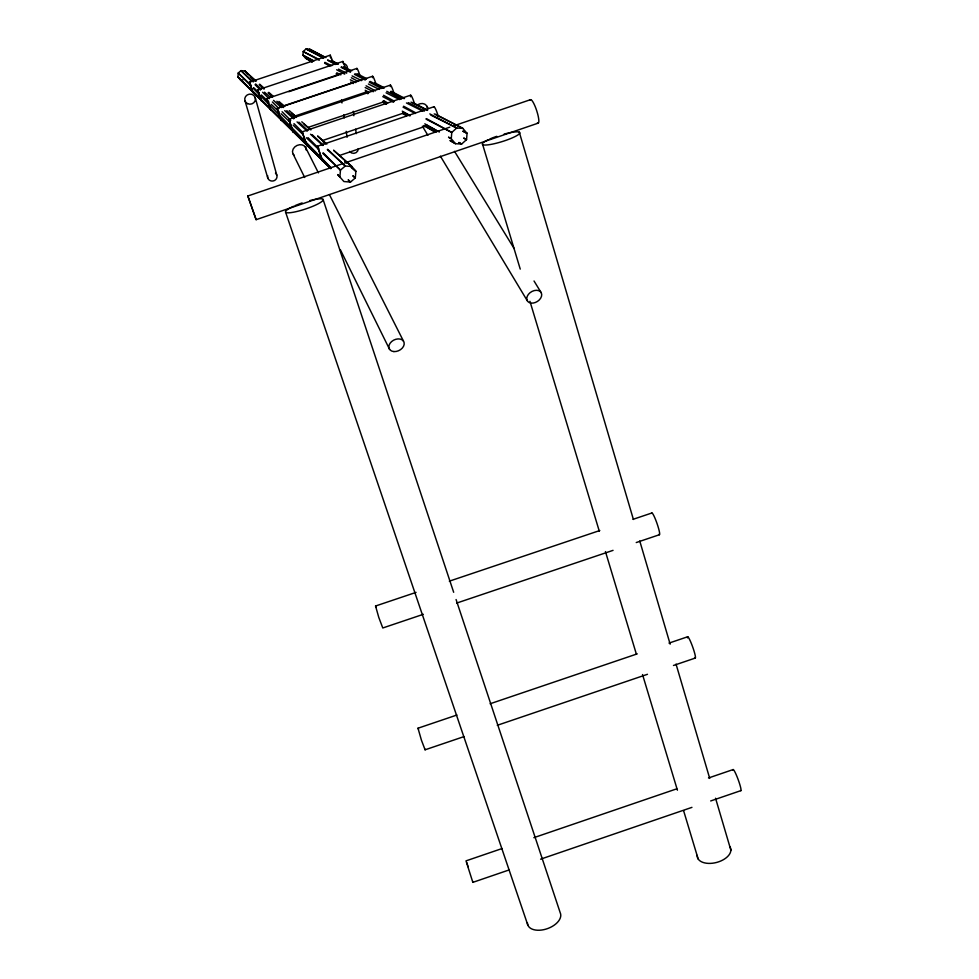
<?xml version="1.0" encoding="UTF-8"?>
<svg xmlns="http://www.w3.org/2000/svg" width="979" height="979" viewBox="0 0 979 979"><rect width="100%" height="100%" fill="white"/><g stroke="black" fill="none" stroke-linecap="round" stroke-linejoin="round"><path stroke-width="1.47" d="M288.829 119.34L293.394 132.373L288.829 119.34L390.315 85.136M302.144 131.859L307.002 145.798L302.144 131.859L410.568 95.208M317.441 146.263L322.666 161.217L317.441 146.263L433.832 106.784M345.746 68.457L342.87 61.432L342.748 62.154M508.872 870.025L472.845 882.36L472.722 881.308M502.08 848.536L466.004 860.871L472.845 882.36M249.412 82.175L252.937 92.589L249.412 82.175L330.253 55.167L332.97 61.824M330.253 55.167L330.266 56.427M257.673 89.946L261.442 100.886L257.673 89.946L342.87 61.432M341.598 164.044L247.834 195.996L256.131 219.675L538.132 123.158M540.592 859.17L691.945 807.369M710.693 800.957L740.956 790.604M339.884 155.355L427.444 125.569M344.486 163.065L449.789 127.172M454.121 125.704L530.569 99.65M533.836 837.681L676.722 788.841M708.478 777.987L733.014 769.604M322.899 140.401L403.776 112.989M464.083 736.575L425.094 749.804L421.435 740.197L417.996 728.217L456.948 715.013M490.124 703.766L637.268 653.862M669 643.105L687.76 636.742M497.295 725.292L647.474 674.298M673.466 665.475L695.127 658.121M295.878 115.73L366.635 91.891M307.871 127.478L384.649 101.535M423.332 614.31L382.777 627.98L378.775 617.406L375.557 606.013L416.063 592.381M449.337 581.171L599.809 530.52M633.095 519.311L651.904 512.984M456.642 603.088L613.062 550.357M636.24 542.55L659.405 534.73M266.826 98.634L270.865 110.174L266.826 98.634L356.919 68.42M288.842 91.696L337.865 75.261M283.91 105.793L352.061 82.885M277.241 108.339L281.438 120.601L277.155 108.363L372.534 76.289M325.946 57.602L309.682 49.195L306.06 48.95L303.196 51.532L302.988 55.216L305.534 58.153L312.166 61.946M242.914 79.972L240.344 79.74L237.946 76.913L238.227 73.009L241.005 70.635L244.872 70.977L256.253 81.147M318.138 58.973L303.196 51.532L319.252 60.282M324.93 62.362L331.722 65.752M338.514 69.13L346.664 73.192M352.097 75.897L361.606 80.633M368.41 84.023L379.277 89.432M386.069 92.821L399.652 99.589M406.444 102.979L422.744 111.092M430.895 115.155L456.716 128.016L462.834 128.384L467.056 133.352L466.555 139.63L461.611 144.06L455.492 143.705L450.193 140.682M323.78 57.932L306.06 48.95L323.547 58.128M327.867 60L336.054 64.149M341.5 66.902L349.687 71.051M355.132 73.817L366.048 79.336M370.135 81.416L383.768 88.318M390.584 91.769L404.217 98.683M411.033 102.134L427.395 110.419M434.211 113.87L462.834 128.384L435.728 114.359M417.996 728.217L418.535 729.11M331.367 60.404L338.147 63.904M343.568 66.707L351.694 70.916M357.115 73.719L366.599 78.626M374.737 82.836L384.221 87.731M391 91.243L404.56 98.243M412.685 102.452L427.603 110.162M313.806 60.833L302.988 55.216L313.574 61.187M336.788 72.776L340.851 74.881M350.323 79.801L355.732 82.603M365.191 87.523L373.317 91.732M382.777 96.652L393.595 102.269M403.067 107.176L415.243 113.503M426.061 119.12L451.76 132.459L451.27 138.749L455.492 143.705L450.218 140.633M327.586 60.245L335.65 64.479M341.035 67.306L350.445 72.25M354.484 74.367L365.24 80.009M369.279 82.126L381.382 88.489M386.766 91.304L401.561 99.075M408.292 102.599L424.433 111.08M429.805 113.894L456.716 128.016L451.76 132.459L426.33 118.606M309.682 49.195L324.477 57.1M332.542 61.42L337.926 64.296M345.991 68.616L350.029 70.769M463.862 138.174L466.555 139.63L463.899 138.125M324.612 63.194L329.96 66.119M336.654 69.754L344.681 74.135M351.375 77.782L358.069 81.428M366.097 85.797L375.471 90.9M383.499 95.281L394.207 101.106M403.568 106.209L415.622 112.769M305.534 58.153L312.215 61.848M365.705 91.426L368.373 92.907M383.083 101.033L387.097 103.26M403.14 112.132L409.822 115.828M425.865 124.7L436.561 130.611M458.955 142.567L461.611 144.06L458.98 142.506M336.078 73.866L338.734 75.359M350.641 82.065L353.297 83.558M365.216 90.264L369.181 92.503M383.744 100.715L387.721 102.942M402.283 111.153L410.225 115.62M424.788 123.831L439.351 132.03M365.253 92.222L367.908 93.739M382.508 102.073L386.485 104.337M402.406 113.429L406.395 115.693M423.65 125.532L435.594 132.349M402.761 112.964L405.392 114.506M425.167 126.034L435.716 132.177M351.241 167.336L355.879 171.313L355.291 177.958L350.506 182.057L343.91 181.543L337.755 174.592M262.042 86.911L264.318 88.93M281.377 104.043L283.641 106.062M291.607 113.111L296.16 117.15M304.114 124.198L309.805 129.24M317.759 136.289L325.713 143.35M333.68 150.399L351.865 166.528L355.879 171.313L351.351 167.25M259.668 84.194L264.22 88.257M268.772 92.32L273.325 96.383M279.015 101.473L284.705 106.552M289.27 110.615L296.099 116.721M301.789 121.8L310.894 129.938M317.722 136.032L326.827 144.17M333.655 150.264L351.865 166.528L345.269 166.014L327.329 149.603M293.651 115.449L295.915 117.48M323.07 141.857L325.334 143.889M344.571 161.156L346.823 163.187M253.328 81.918L241.005 70.635L251.811 81.453M255.58 83.961L261.185 89.089M264.55 92.173L270.155 97.3M273.52 100.372L281.365 107.555M284.73 110.627L293.7 118.838M297.053 121.91L307.149 131.137M310.514 134.221L322.85 145.504M260.377 98.341L240.344 79.74L330.829 168.694L237.946 76.913L331.22 168.278M348.279 179.989L350.506 182.057L348.316 179.952M254.797 80.376L244.872 70.977L247.259 73.804M259.215 84.549L263.62 88.734M268.038 92.907L272.456 97.08M276.861 101.265L283.482 107.531M286.798 110.664L294.52 117.969M298.925 122.142L307.761 130.501M312.166 134.686L323.205 145.125M327.61 149.297L345.269 166.014L340.472 170.113L339.897 176.771L337.718 174.654M251.419 85.54L238.227 73.009L251.077 86.115M253.622 87.633L259.117 92.846M261.32 94.939L269.017 102.244M271.207 104.337L278.905 111.643M281.108 113.735L289.894 122.081M293.198 125.214L303.086 134.612M306.39 137.745L318.481 149.236M322.874 153.409L340.472 170.113L323.168 152.81M255.054 84.696L260.463 90.092M262.629 92.259L269.115 98.744M272.358 101.987L278.844 108.485M282.087 111.728L290.739 120.368M293.981 123.623L302.633 132.263M308.03 137.672L318.848 148.49M253.206 88.306L258.566 93.764M260.708 95.954L331.33 168.033M375.557 606.013L376.242 607.31M426.697 105.977L428.288 108.571M454.525 151.353L514.159 248.593M534.032 280.997L541.191 292.672A8.052 5.703 -31.4 0 1 533.151 303.062A8.052 5.703 -31.4 0 1 528.366 294.41A8.052 5.703 -31.4 0 1 541.191 292.672M422.402 126.205L427.884 135.322M440.403 156.163L527.302 300.786M247.834 195.996L256.131 219.675M305.399 147.107L318.432 172.891M329.409 194.613L403.507 341.181M293.247 154.327L304.702 177.505M340.398 249.792L389.569 349.344M466.824 862.744L467.509 864.616M467.95 865.877L468.329 866.966M285.599 212.174L527.901 925.302M323.033 199.361L453.669 592.283M456.079 599.54L560.208 912.722A17.341 10.108 -19.6 0 1 546.233 929.034A17.341 10.108 -19.6 0 1 527.412 922.793M482.708 144.684L520.241 269.103M529.945 301.299L599.27 531.107M605.45 551.593L636.35 654.058M642.53 674.555L677.419 790.188M683.599 810.673L698.162 858.975M244.983 100.788L267.793 178.031M519.286 132.153L633.413 519.482M639.764 541.008L670.162 644.182M676.036 664.092L709.714 778.403M715.551 798.24L730.885 850.2M255.189 97.508L276.788 175.094M330.425 57.125L330.633 57.945M341.536 99.968L341.989 102.954M343.764 114.898L344.216 117.884M346.211 131.321L347.104 137.28M424.996 749.119L425.094 749.804M353.284 111.263L353.884 115.742M355.683 129.191L356.283 133.67M732.928 770.326A11.271 1.273 69.8 0 1 735.241 772.602A11.271 1.273 69.8 0 1 739.72 784.179L740.405 786.578A11.271 1.273 69.8 0 1 740.601 790.579M694.576 657.582A11.356 1.322 70.3 0 0 694.698 653.323L693.964 650.79A11.356 1.322 70.3 0 0 689.497 639.299A11.356 1.322 70.3 0 0 687.454 637.904M658.916 534.387A11.515 1.395 70.8 0 0 658.781 529.149L658.01 526.494A11.515 1.395 70.8 0 0 653.996 516.006A11.515 1.395 70.8 0 0 651.671 513.412M275.466 173.161A4.736 4.491 -11.3 0 1 276.286 178.888A4.736 4.491 -11.3 0 1 270.51 180.76A4.736 4.491 -11.3 0 1 267.671 175.706M343.262 63.378A5.323 4.993 -5.5 0 1 346.933 70.476M358.277 148.612A4.711 4.467 -5.8 0 1 349.65 151.415M294.263 155.453A7.086 5.739 -26.3 0 1 297.004 145.455A7.086 5.739 -26.3 0 1 306.146 149.995M417.862 104.667A7.049 5.629 -32.9 0 1 427.199 107.372M537.385 122.877A12.348 2.435 71.9 0 0 537.679 113.992L536.773 110.908A12.348 2.435 71.9 0 0 530.092 100.201M309.829 200.597A19.825 3.426 -18.3 0 1 320.696 202.347A19.825 3.426 -18.3 0 1 291.583 212.529A19.825 3.426 -18.3 0 1 293.614 206.263M295.12 205.602A19.825 3.426 -18.3 0 1 302.132 202.934M729.82 846.651A17.206 9.888 -14.7 0 1 716.726 862.413A17.206 9.888 -14.7 0 1 697.219 855.401M504.124 134.086A19.629 3.341 -17.2 0 1 518.429 134.564A19.629 3.341 -17.2 0 1 490.234 144.525A19.629 3.341 -17.2 0 1 488.46 139.618M489.781 139.018A19.629 3.341 -17.2 0 1 496.769 136.326M356.76 69.166A6.119 0.673 71.6 0 1 357.714 69.656A6.119 0.673 71.6 0 1 360.003 75.86M372.583 77.696A6.474 0.759 71.6 0 1 373.391 77.243A6.474 0.759 71.6 0 1 375.985 84.17M390.34 86.605A6.89 0.857 71.6 0 1 391.282 86.176A6.89 0.857 71.6 0 1 394.047 93.556M410.544 96.762A7.355 0.991 71.6 0 1 411.645 96.346A7.355 0.991 71.6 0 1 414.631 104.239M433.709 107.078A7.881 1.138 71.7 0 1 435.52 108.926A7.881 1.138 71.7 0 1 438.274 116.525M467.056 133.352L463.006 131.235L467.056 133.352M451.27 138.749L448.602 137.268L451.27 138.749M355.291 177.958L353.003 175.939L355.291 177.958M255.225 80.865L250.673 76.827L255.176 80.914M247.626 103.688A5.36 5.03 -10.8 0 0 255.433 98.793A5.36 5.03 -10.8 0 0 247.197 94.963A5.36 5.03 -10.8 0 0 247.626 103.688M393.876 351.571A8.089 5.837 -26.5 0 0 404.107 342.589A8.089 5.837 -26.5 0 0 391.588 341.585A8.089 5.837 -26.5 0 0 393.876 351.571"/></g></svg>
